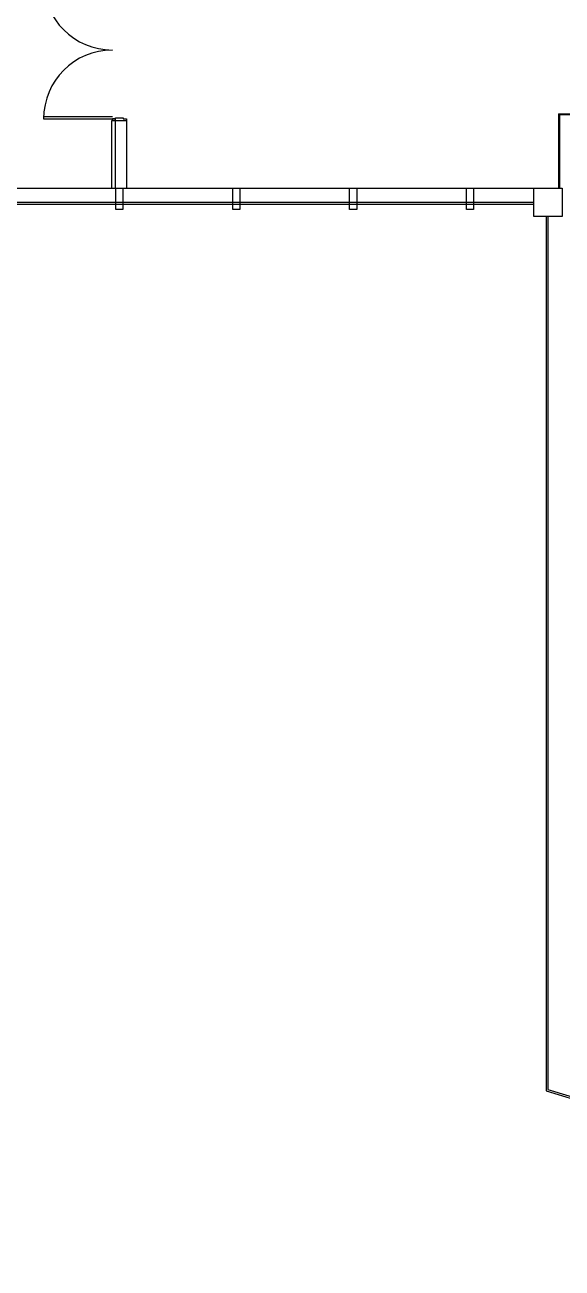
# Model space of a CAD drawing. Header units: millimetres. Extents: x -6877 to 48027, y -11108 to 34894.
# Drawn here: x 13784 to 21369, y -11108 to 6442 of the extents above; entities that cross this region are included whole.
import ezdxf

# ---------------------------------------------------------------- set-up
doc = ezdxf.new("R2010")
doc.units = ezdxf.units.MM
doc.header["$LTSCALE"] = 500
doc.layers.add('동물실', color=9, linetype='Continuous')

msp = doc.modelspace()

# ---------------------------------------------------------------- linework, layer by layer
at = {"layer": '동물실', "color": 251}
for p, q in [((14049, 5117.2), (15019, 5117.2)), ((14049, 5117.2), (15019, 5117.2)), ((14049.5, 5147.2), (15019, 5147.2)), ((14049.5, 5147.2), (15019, 5147.2)), ((15019, 5087.2), (15019, 5117.2)), ((15019, 5117.2), (15064, 5117.2)), ((15019, 5087.2), (15019, 5117.2)), ((15019, 5117.2), (15064, 5117.2)), ((15064, 5117.2), (15019, 5117.2)), ((15059, 5117.2), (15059, 4137.1)), ((15064, 5117.2), (15064, 5132.2)), ((15064, 5132.2), (15174, 5132.2)), ((15064, 5117.2), (15064, 5132.2)), ((15064, 5132.2), (15174, 5132.2)), ((15174, 5132.2), (15174, 5117.2)), ((15174, 5132.2), (15174, 5117.2)), ((15174, 5117.2), (15219, 5117.2)), ((15174, 5117.2), (15219, 5117.2)), ((15219, 5117.2), (15219, 5087.2)), ((15219, 5117.2), (15219, 5087.2)), ((21319, 5187.2), (24524, 5187.2)), ((21319, 5187.2), (21319, 4137.3)), ((21331, 5187.2, 0), (21331, 4137.3, 0)), ((21331, 5175.2), (24512, 5175.2)), ((15009, 5087.2), (15009, 4137.1)), ((15019, 5087.2), (15009, 5087.2)), ((15219, 5087.2), (15019, 5087.2)), ((15219, 5087.2), (15019, 5087.2)), ((15219, 5087.2), (15219, 4137.1)), ((1, 4137.1), (20969, 4137.1)), ((1, 4137.1), (20969, 4137.1)), ((15069, 3837.1), (15069, 4137.1)), ((15069, 4137.1), (15169, 4137.1)), ((15169, 4137.1), (15169, 3837.1)), ((16719, 3837.1), (16719, 4137.1)), ((16719, 4137.1), (16819, 4137.1)), ((16819, 4137.1), (16819, 3837.1)), ((18369, 3837.1), (18369, 4137.1)), ((18369, 4137.1), (18469, 4137.1)), ((18469, 4137.1), (18469, 3837.1)), ((20019, 3837.1), (20019, 4137.1)), ((20019, 4137.1), (20119, 4137.1)), ((20119, 4137.1), (20119, 3837.1)), ((20969, 4137.1), (21369, 4137.1)), ((20969, 3737.1), (20969, 4137.1)), ((21369, 4137.1), (21369, 3737.1)), ((1, 3937.1), (20969, 3937.1)), ((1, 3937.1), (20969, 3937.1)), ((1, 3913.1), (20969, 3913.1)), ((1, 3913.1), (20969, 3913.1)), ((15169, 3837.1), (15069, 3837.1)), ((16819, 3837.1), (16719, 3837.1)), ((18469, 3837.1), (18369, 3837.1)), ((20119, 3837.1), (20019, 3837.1)), ((21369, 3737.1), (20969, 3737.1)), ((21145, 3737.1), (21145, -8605.4)), ((21169, 3737.1), (21169, -8587.6)), ((21169, -8587.6), (29379.2, -11078.9)), ((21145, -8605.4), (29391.5, -11107.7))]:
    msp.add_line(p, q, dxfattribs=at)
for centre, start, end in [((15019, 7057.2), 180.00002, 270.00001), ((15019, 7057.2), 180.00002, 270.00001), ((15019, 5117.2), 90.00001, 180), ((15019, 5117.2), 90.00001, 180)]:
    msp.add_arc(centre, 970, start, end, dxfattribs=at)

doc.saveas('drawing.dxf')
